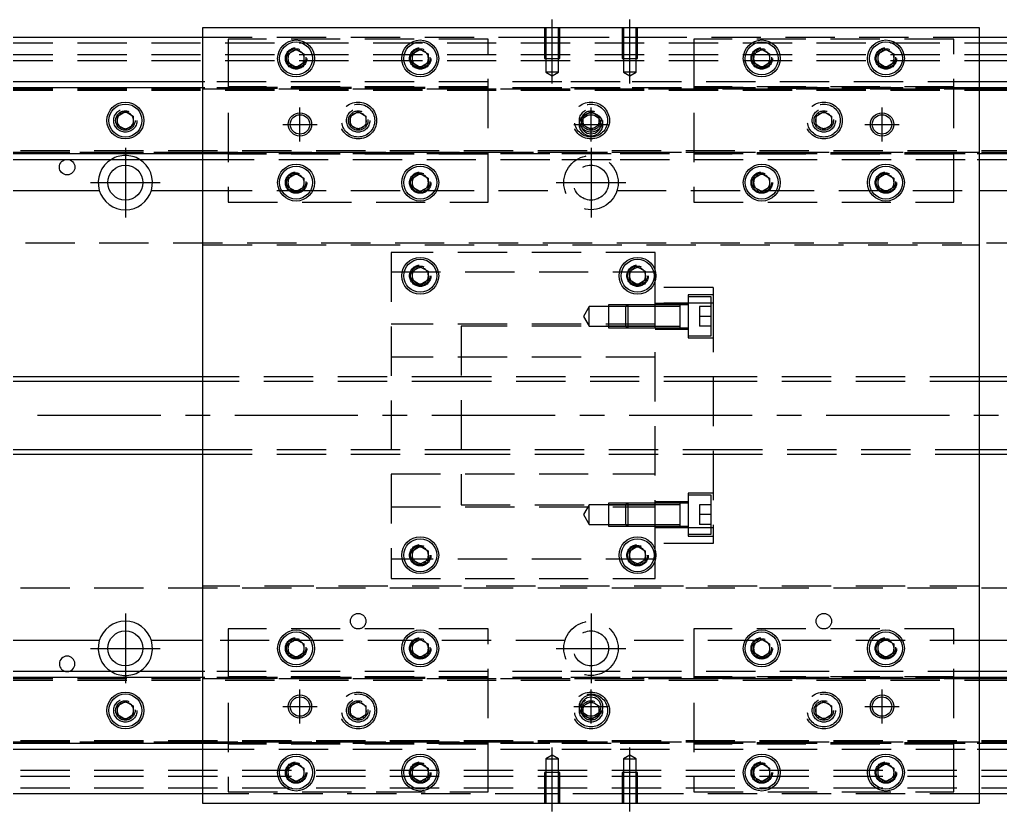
# Model space of a CAD drawing. Extents: x -20 to 986, y -280 to 102.
# Drawn here: x 232.8 to 485.5, y -102 to 102 of the extents above; entities that cross this region are included whole.
import ezdxf

# ---------------------------------------------------------------- set-up
doc = ezdxf.new("R2010")
doc.units = 0
doc.linetypes.add('CENTER', pattern=[50.8, 31.75, -6.35, 6.35, -6.35])
doc.linetypes.add('DASHED', pattern=[19.05, 12.7, -6.35])
doc.layers.get('0').update_dxf_attribs({"linetype": 'CONTINUOUS'})
doc.layers.add('CENTER', color=1, linetype='CENTER')

msp = doc.modelspace()

# ---------------------------------------------------------------- linework, layer by layer
at = {"color": 7, "linetype": 'CONTINUOUS'}
for p, q in [((280, 100), (480, 100)), ((280, -100), (280, 100)), ((480, 100), (480, -100)), ((0, 97.5), (280, 97.5)), ((480, 97.5), (760, 97.5)), ((302, 93.1547), (304, 94.309402)), ((304, 94.309402), (306, 93.1547)), ((334, 93.1547), (336, 94.309402)), ((336, 94.309402), (338, 93.1547)), ((422, 93.1547), (424, 94.309402)), ((424, 94.309402), (426, 93.1547)), ((454, 93.1547), (456, 94.309402)), ((456, 94.309402), (458, 93.1547)), ((302, 90.8453), (302, 93.1547)), ((306, 93.1547), (306, 90.8453)), ((334, 90.8453), (334, 93.1547)), ((338, 93.1547), (338, 90.8453)), ((422, 90.8453), (422, 93.1547)), ((426, 93.1547), (426, 90.8453)), ((454, 90.8453), (454, 93.1547)), ((458, 93.1547), (458, 90.8453)), ((304, 89.690598), (302, 90.8453)), ((306, 90.8453), (304, 89.690598)), ((336, 89.690598), (334, 90.8453)), ((338, 90.8453), (336, 89.690598)), ((424, 89.690598), (422, 90.8453)), ((426, 90.8453), (424, 89.690598)), ((456, 89.690598), (454, 90.8453)), ((458, 90.8453), (456, 89.690598)), ((280, 86), (0, 86)), ((760, 86), (480, 86)), ((280, 84.460392), (0, 84.460392)), ((760, 84.460392), (480, 84.460392)), ((258, 77.1547), (260, 78.309402)), ((258, 74.8453), (258, 77.1547)), ((260, 78.309402), (262, 77.1547)), ((262, 77.1547), (262, 74.8453)), ((260, 73.690598), (258, 74.8453)), ((262, 74.8453), (260, 73.690598)), ((0, 67.539608), (280, 67.539608)), ((0, 66), (280, 66)), ((480, 67.539608), (760, 67.539608)), ((480, 66), (760, 66)), ((302, 61.1547), (304, 62.309402)), ((302, 58.8453), (302, 61.1547)), ((304, 62.309402), (306, 61.1547)), ((306, 61.1547), (306, 58.8453)), ((334, 61.1547), (336, 62.309402)), ((334, 58.8453), (334, 61.1547)), ((336, 62.309402), (338, 61.1547)), ((338, 61.1547), (338, 58.8453)), ((422, 61.1547), (424, 62.309402)), ((422, 58.8453), (422, 61.1547)), ((424, 62.309402), (426, 61.1547)), ((426, 61.1547), (426, 58.8453)), ((454, 61.1547), (456, 62.309402)), ((454, 58.8453), (454, 61.1547)), ((456, 62.309402), (458, 61.1547)), ((458, 61.1547), (458, 58.8453)), ((304, 57.690598), (302, 58.8453)), ((306, 58.8453), (304, 57.690598)), ((336, 57.690598), (334, 58.8453)), ((338, 58.8453), (336, 57.690598)), ((424, 57.690598), (422, 58.8453)), ((426, 58.8453), (424, 57.690598)), ((456, 57.690598), (454, 58.8453)), ((458, 58.8453), (456, 57.690598)), ((146.708204, 58), (253.291796, 58)), ((266.708204, 58), (280, 58)), ((480, 58), (493.291796, 58)), ((334, 37.1547), (336, 38.309402)), ((336, 38.309402), (338, 37.1547)), ((390, 37.1547), (392, 38.309402)), ((392, 38.309402), (394, 37.1547)), ((334, 34.8453), (334, 37.1547)), ((338, 37.1547), (338, 34.8453)), ((390, 34.8453), (390, 37.1547)), ((394, 37.1547), (394, 34.8453)), ((336, 33.690598), (334, 34.8453)), ((338, 34.8453), (336, 33.690598)), ((392, 33.690598), (390, 34.8453)), ((394, 34.8453), (392, 33.690598)), ((280, 10), (28, 10)), ((703, 10), (480, 10)), ((28, -10), (280, -10)), ((480, -10), (703, -10)), ((334, -34.8453), (336, -33.690598)), ((334, -37.1547), (334, -34.8453)), ((336, -33.690598), (338, -34.8453)), ((338, -34.8453), (338, -37.1547)), ((390, -34.8453), (392, -33.690598)), ((390, -37.1547), (390, -34.8453)), ((392, -33.690598), (394, -34.8453)), ((394, -34.8453), (394, -37.1547)), ((336, -38.309402), (334, -37.1547)), ((338, -37.1547), (336, -38.309402)), ((392, -38.309402), (390, -37.1547)), ((394, -37.1547), (392, -38.309402)), ((253.291796, -58), (146.708204, -58)), ((280, -58), (266.708204, -58)), ((302, -58.8453), (304, -57.690598)), ((304, -57.690598), (306, -58.8453)), ((334, -58.8453), (336, -57.690598)), ((336, -57.690598), (338, -58.8453)), ((422, -58.8453), (424, -57.690598)), ((424, -57.690598), (426, -58.8453)), ((454, -58.8453), (456, -57.690598)), ((456, -57.690598), (458, -58.8453)), ((493.291796, -58), (480, -58)), ((302, -61.1547), (302, -58.8453)), ((306, -58.8453), (306, -61.1547)), ((334, -61.1547), (334, -58.8453)), ((338, -58.8453), (338, -61.1547)), ((422, -61.1547), (422, -58.8453)), ((426, -58.8453), (426, -61.1547)), ((454, -61.1547), (454, -58.8453)), ((458, -58.8453), (458, -61.1547)), ((304, -62.309402), (302, -61.1547)), ((306, -61.1547), (304, -62.309402)), ((336, -62.309402), (334, -61.1547)), ((338, -61.1547), (336, -62.309402)), ((424, -62.309402), (422, -61.1547)), ((426, -61.1547), (424, -62.309402)), ((456, -62.309402), (454, -61.1547)), ((458, -61.1547), (456, -62.309402)), ((280, -66), (0, -66)), ((280, -67.539608), (0, -67.539608)), ((760, -66), (480, -66)), ((760, -67.539608), (480, -67.539608)), ((258, -74.8453), (260, -73.690598)), ((258, -77.1547), (258, -74.8453)), ((260, -73.690598), (262, -74.8453)), ((262, -74.8453), (262, -77.1547)), ((260, -78.309402), (258, -77.1547)), ((262, -77.1547), (260, -78.309402)), ((0, -84.460392), (280, -84.460392)), ((480, -84.460392), (760, -84.460392)), ((0, -86), (280, -86)), ((480, -86), (760, -86)), ((302, -90.8453), (304, -89.690598)), ((302, -93.1547), (302, -90.8453)), ((304, -89.690598), (306, -90.8453)), ((306, -90.8453), (306, -93.1547)), ((334, -90.8453), (336, -89.690598)), ((334, -93.1547), (334, -90.8453)), ((336, -89.690598), (338, -90.8453)), ((338, -90.8453), (338, -93.1547)), ((422, -90.8453), (424, -89.690598)), ((422, -93.1547), (422, -90.8453)), ((424, -89.690598), (426, -90.8453)), ((426, -90.8453), (426, -93.1547)), ((454, -90.8453), (456, -89.690598)), ((454, -93.1547), (454, -90.8453)), ((456, -89.690598), (458, -90.8453)), ((458, -90.8453), (458, -93.1547)), ((304, -94.309402), (302, -93.1547)), ((306, -93.1547), (304, -94.309402)), ((336, -94.309402), (334, -93.1547)), ((338, -93.1547), (336, -94.309402)), ((424, -94.309402), (422, -93.1547)), ((426, -93.1547), (424, -94.309402)), ((456, -94.309402), (454, -93.1547)), ((458, -93.1547), (456, -94.309402)), ((280, -97.5), (0, -97.5)), ((760, -97.5), (480, -97.5)), ((480, -100), (280, -100))]:
    msp.add_line(p, q, dxfattribs=at)
at = {"color": 3, "linetype": 'DASHED'}
for p, q in [((368.000006, 100), (368.000006, 92)), ((368.35, 100), (368.35, 92)), ((371.65, 92), (371.65, 100)), ((371.999994, 92), (371.999994, 100)), ((388.000006, 100), (388.000006, 92)), ((388.35, 100), (388.35, 92)), ((391.65, 92), (391.65, 100)), ((391.999994, 92), (391.999994, 100)), ((280, 97.5), (368.000006, 97.5)), ((286.5, 97), (286.5, 55)), ((353.5, 97), (286.5, 97)), ((353.5, 55), (353.5, 97)), ((368.000006, 97.5), (371.999994, 97.5)), ((371.999994, 97.5), (388.000006, 97.5)), ((388.000006, 97.5), (391.999994, 97.5)), ((391.999994, 97.5), (480, 97.5)), ((473.5, 97), (406.5, 97)), ((406.5, 97), (406.5, 55)), ((473.5, 55), (473.5, 97)), ((0, 96), (760, 96)), ((0, 93), (760, 93)), ((0, 91.5), (760, 91.5)), ((306.483582, 92.286038), (306.5, 92)), ((338.483582, 92.286038), (338.5, 92)), ((368.000006, 92), (371.999994, 92)), ((368.35, 92), (368.35, 88.5)), ((371.65, 88.5), (371.65, 92)), ((388.000006, 92), (391.999994, 92)), ((388.35, 92), (388.35, 88.5)), ((391.65, 88.5), (391.65, 92)), ((426.483582, 92.286038), (426.5, 92)), ((458.483582, 92.286038), (458.5, 92)), ((371.65, 88.5), (368.35, 88.5)), ((368.35, 88.5), (370, 87.547372)), ((370, 87.547372), (371.65, 88.5)), ((391.65, 88.5), (388.35, 88.5)), ((388.35, 88.5), (390, 87.547372)), ((390, 87.547372), (391.65, 88.5)), ((280.5, 86), (280, 86)), ((372.5, 86), (280.5, 86)), ((387.5, 86), (372.5, 86)), ((479.5, 86), (387.5, 86)), ((480, 86), (479.5, 86)), ((0, 84.204452), (280, 84.204452)), ((0, 84.2), (760, 84.2)), ((0, 83.8), (760, 83.8)), ((280.5, 84.460392), (280, 84.460392)), ((280, 84.204452), (280.5, 84.204452)), ((372.5, 84.460392), (280.5, 84.460392)), ((280.5, 84.204452), (479.5, 84.204452)), ((353.5, 84.643014), (286.5, 84.643014)), ((286.5, 84.6), (353.5, 84.6)), ((286.5, 84.3), (353.5, 84.3)), ((387.5, 84.460392), (372.5, 84.460392)), ((479.5, 84.460392), (387.5, 84.460392)), ((473.5, 84.643014), (406.5, 84.643014)), ((406.5, 84.6), (473.5, 84.6)), ((406.5, 84.3), (473.5, 84.3)), ((480, 84.460392), (479.5, 84.460392)), ((479.5, 84.204452), (480, 84.204452)), ((480, 84.204452), (760, 84.204452)), ((257.5, 76), (257.518502, 76.303588)), ((318, 77.1547), (320, 78.309402)), ((318, 74.8453), (318, 77.1547)), ((320, 78.309402), (322, 77.1547)), ((322, 77.1547), (322, 74.8453)), ((322.483582, 76.286038), (322.5, 76)), ((378, 77.1547), (380, 78.309402)), ((378, 74.8453), (378, 77.1547)), ((380, 78.309402), (382, 77.1547)), ((382, 77.1547), (382, 74.8453)), ((382.483582, 76.286038), (382.5, 76)), ((438, 77.1547), (440, 78.309402)), ((438, 74.8453), (438, 77.1547)), ((440, 78.309402), (442, 77.1547)), ((442, 77.1547), (442, 74.8453)), ((442.483582, 76.286038), (442.5, 76)), ((320, 73.690598), (318, 74.8453)), ((322, 74.8453), (320, 73.690598)), ((380, 73.690598), (378, 74.8453)), ((382, 74.8453), (380, 73.690598)), ((440, 73.690598), (438, 74.8453)), ((442, 74.8453), (440, 73.690598)), ((760, 68.2), (0, 68.2)), ((760, 67.8), (0, 67.8)), ((280, 67.795548), (0, 67.795548)), ((280.5, 67.795548), (280, 67.795548)), ((280, 67.539608), (280.5, 67.539608)), ((280, 66), (280.5, 66)), ((479.5, 67.795548), (280.5, 67.795548)), ((280.5, 67.539608), (372.5, 67.539608)), ((280.5, 66), (372.5, 66)), ((353.5, 67.7), (286.5, 67.7)), ((353.5, 67.4), (286.5, 67.4)), ((353.5, 67.356986), (286.5, 67.356986)), ((372.5, 67.539608), (387.5, 67.539608)), ((372.5, 66), (387.5, 66)), ((387.5, 67.539608), (479.5, 67.539608)), ((387.5, 66), (479.5, 66)), ((473.5, 67.7), (406.5, 67.7)), ((473.5, 67.4), (406.5, 67.4)), ((473.5, 67.356986), (406.5, 67.356986)), ((480, 67.795548), (479.5, 67.795548)), ((479.5, 67.539608), (480, 67.539608)), ((479.5, 66), (480, 66)), ((760, 67.795548), (480, 67.795548)), ((306.483582, 60.286038), (306.5, 60)), ((338.483582, 60.286038), (338.5, 60)), ((421.5, 60), (421.512884, 60.253488)), ((458.483582, 60.286038), (458.5, 60)), ((280, 58), (373.291796, 58)), ((386.708204, 58), (480, 58)), ((286.5, 55), (353.5, 55)), ((406.5, 55), (473.5, 55)), ((5.640312, 44.5), (760, 44.5)), ((280, 44), (480, 44)), ((396.5, 42), (328.5, 42)), ((328.5, 42), (328.5, -42)), ((396.5, 37.52069), (396.5, 42)), ((328.5, 37), (396.5, 37)), ((333.5, 36), (333.512884, 36.253488)), ((389.5, 36), (389.518502, 36.303588)), ((396.5, 34.47931), (396.5, 37.52069)), ((396.5, -34.47931), (396.5, 34.47931)), ((411.5, 33), (396.5, 33)), ((411.5, 33), (411.5, 28.982754)), ((405, 31.04775), (405, 20.04775)), ((411.5, 31.04775), (405, 31.04775)), ((411, 30.54775), (405, 30.54775)), ((411, 20.54775), (411, 30.54775)), ((379.5, 28.04775), (378.056624, 25.54775)), ((379.5, 23.04775), (379.5, 28.04775)), ((384.5, 28.04775), (379.5, 28.04775)), ((384.5, 28.547744), (384.5, 22.547754)), ((389.49998, 28.547744), (384.5, 28.547744)), ((388.99998, 28.04775), (384.5, 28.04775)), ((389.5, 28.54775), (389, 28.04775)), ((389, 23.04775), (389, 28.04775)), ((396.5, 28.04775), (389, 28.04775)), ((396.5, 28.547744), (389.499994, 28.547744)), ((389.5, 28.54775), (389.5, 22.54775)), ((396.5, 28.54775), (389.5, 28.54775)), ((411.5, 28.982754), (396.5, 28.982754)), ((405, 28.84775), (396.5, 28.84775)), ((403, 28.54775), (396.50002, 28.54775)), ((403, 28.04775), (396.50002, 28.04775)), ((403, 28.54775), (402.995, 28.54775)), ((403, 28.04775), (403, 28.547754)), ((403, 28.197952), (403, 28.54775)), ((405, 28.54775), (403, 28.54775)), ((403.005, 28.54775), (403, 28.54775)), ((403, 22.8974), (403, 28.197952)), ((408, 28.04775), (408, 25.54775)), ((411, 28.04775), (408, 28.04775)), ((411.5, 28.982754), (411.5, -28.982754)), ((378.056624, 25.54775), (379.5, 23.04775)), ((408, 25.54775), (408, 23.04775)), ((411, 25.54775), (408, 25.54775)), ((396.5, 23.5), (328.5, 23.5)), ((346.5, 23), (346.5, -23)), ((396.5, 23), (346.5, 23)), ((379.5, 23.04775), (384.5, 23.04775)), ((384.5, 23.04775), (388.99998, 23.04775)), ((389, 23.04775), (389.5, 22.54775)), ((389, 23.04775), (396.5, 23.04775)), ((396.50002, 23.04775), (403, 23.04775)), ((403, 22.547744), (403, 23.04775)), ((403, 22.54775), (403, 22.8974)), ((411, 23.04775), (408, 23.04775)), ((384.5, 22.547754), (389.49998, 22.547754)), ((389.5, 22.547754), (396.5, 22.547754)), ((389.5, 22.54775), (396.5, 22.54775)), ((396.5, 22.24775), (405, 22.24775)), ((396.50002, 22.54775), (403.005, 22.54775)), ((402.995, 22.54775), (405, 22.54775)), ((405, 20.54775), (411, 20.54775)), ((405, 20.04775), (411.5, 20.04775)), ((396.5, 15), (328.5, 15)), ((346.49998, 10), (280, 10)), ((346.49998, 8.75), (280, 8.75)), ((411.5, 10), (346.5, 10)), ((411.5, 8.75), (346.5, 8.75)), ((480, 10), (411.50002, 10)), ((480, 8.75), (411.50002, 8.75)), ((280, -8.75), (346.49998, -8.75)), ((280, -10), (346.49998, -10)), ((346.5, -8.75), (411.5, -8.75)), ((346.5, -10), (411.5, -10)), ((411.50002, -8.75), (480, -8.75)), ((411.50002, -10), (480, -10)), ((328.5, -15), (396.5, -15)), ((405, -20.04775), (405, -31.04775)), ((411.5, -20.04775), (405, -20.04775)), ((384.5, -22.547754), (384.5, -28.547744)), ((389.49998, -22.547754), (384.5, -22.547754)), ((389.5, -22.54775), (389, -23.04775)), ((389.5, -22.54775), (389.5, -28.54775)), ((396.5, -22.54775), (389.5, -22.54775)), ((396.5, -22.547754), (389.5, -22.547754)), ((405, -22.24775), (396.5, -22.24775)), ((403.005, -22.54775), (396.50002, -22.54775)), ((405, -22.54775), (402.995, -22.54775)), ((403, -23.04775), (403, -22.547744)), ((403, -22.897546), (403, -22.54775)), ((411, -20.54775), (405, -20.54775)), ((411, -30.54775), (411, -20.54775)), ((328.5, -23.5), (396.5, -23.5)), ((346.5, -23), (396.5, -23)), ((379.5, -23.04775), (378.056624, -25.54775)), ((379.5, -28.04775), (379.5, -23.04775)), ((384.5, -23.04775), (379.5, -23.04775)), ((388.99998, -23.04775), (384.5, -23.04775)), ((389, -28.04775), (389, -23.04775)), ((396.5, -23.04775), (389, -23.04775)), ((403, -23.04775), (396.50002, -23.04775)), ((403, -28.198098), (403, -22.897546)), ((408, -23.04775), (408, -25.54775)), ((411, -23.04775), (408, -23.04775)), ((378.056624, -25.54775), (379.5, -28.04775)), ((408, -25.54775), (408, -28.04775)), ((411, -25.54775), (408, -25.54775)), ((379.5, -28.04775), (384.5, -28.04775)), ((384.5, -28.04775), (388.99998, -28.04775)), ((384.5, -28.547744), (389.49998, -28.547744)), ((389, -28.04775), (396.5, -28.04775)), ((389, -28.04775), (389.5, -28.54775)), ((389.499994, -28.547744), (396.5, -28.547744)), ((389.5, -28.54775), (396.5, -28.54775)), ((396.5, -28.84775), (405, -28.84775)), ((411.5, -28.982754), (396.5, -28.982754)), ((396.50002, -28.04775), (403, -28.04775)), ((396.50002, -28.54775), (403, -28.54775)), ((402.995, -28.54775), (403, -28.54775)), ((403, -28.547754), (403, -28.04775)), ((403, -28.54775), (403, -28.198098)), ((403, -28.54775), (405, -28.54775)), ((403, -28.54775), (403.005, -28.54775)), ((411, -28.04775), (408, -28.04775)), ((411.5, -28.982754), (411.5, -33)), ((405, -30.54775), (411, -30.54775)), ((405, -31.04775), (411.5, -31.04775)), ((411.5, -33), (396.5, -33)), ((396.5, -37.52069), (396.5, -34.47931)), ((396.5, -37), (328.5, -37)), ((333.5, -36), (333.512884, -35.746512)), ((389.5, -36), (389.518502, -35.696412)), ((396.5, -42), (396.5, -37.52069)), ((328.5, -42), (396.5, -42)), ((760, -44.5), (5.640312, -44.5)), ((480, -44), (280, -44)), ((353.5, -55), (286.5, -55)), ((286.5, -55), (286.5, -97)), ((353.5, -97), (353.5, -55)), ((473.5, -55), (406.5, -55)), ((406.5, -55), (406.5, -97)), ((473.5, -97), (473.5, -55)), ((373.291796, -58), (280, -58)), ((480, -58), (386.708204, -58)), ((306.483582, -59.713962), (306.5, -60)), ((338.483582, -59.713962), (338.5, -60)), ((426.483582, -59.713962), (426.5, -60)), ((458.483582, -59.713962), (458.5, -60)), ((0, -67.795548), (280, -67.795548)), ((0, -67.8), (760, -67.8)), ((0, -68.2), (760, -68.2)), ((280.5, -66), (280, -66)), ((280.5, -67.539608), (280, -67.539608)), ((280, -67.795548), (280.5, -67.795548)), ((372.5, -66), (280.5, -66)), ((372.5, -67.539608), (280.5, -67.539608)), ((280.5, -67.795548), (479.5, -67.795548)), ((353.5, -67.356986), (286.5, -67.356986)), ((286.5, -67.4), (353.5, -67.4)), ((286.5, -67.7), (353.5, -67.7)), ((387.5, -66), (372.5, -66)), ((387.5, -67.539608), (372.5, -67.539608)), ((479.5, -66), (387.5, -66)), ((479.5, -67.539608), (387.5, -67.539608)), ((473.5, -67.356986), (406.5, -67.356986)), ((406.5, -67.4), (473.5, -67.4)), ((406.5, -67.7), (473.5, -67.7)), ((480, -66), (479.5, -66)), ((480, -67.539608), (479.5, -67.539608)), ((479.5, -67.795548), (480, -67.795548)), ((480, -67.795548), (760, -67.795548)), ((262.483582, -75.713962), (262.5, -76)), ((318, -74.8453), (320, -73.690598)), ((318, -77.1547), (318, -74.8453)), ((320, -73.690598), (322, -74.8453)), ((322, -74.8453), (322, -77.1547)), ((322.483582, -75.713962), (322.5, -76)), ((377.5, -76), (377.518502, -75.696412)), ((378, -74.8453), (380, -73.690598)), ((378, -77.1547), (378, -74.8453)), ((380, -73.690598), (382, -74.8453)), ((382, -74.8453), (382, -77.1547)), ((437.5, -76), (437.518502, -75.696412)), ((438, -74.8453), (440, -73.690598)), ((438, -77.1547), (438, -74.8453)), ((440, -73.690598), (442, -74.8453)), ((442, -74.8453), (442, -77.1547)), ((320, -78.309402), (318, -77.1547)), ((322, -77.1547), (320, -78.309402)), ((380, -78.309402), (378, -77.1547)), ((382, -77.1547), (380, -78.309402)), ((440, -78.309402), (438, -77.1547)), ((442, -77.1547), (440, -78.309402)), ((760, -83.8), (0, -83.8)), ((760, -84.2), (0, -84.2)), ((280, -84.204452), (0, -84.204452)), ((280.5, -84.204452), (280, -84.204452)), ((280, -84.460392), (280.5, -84.460392)), ((479.5, -84.204452), (280.5, -84.204452)), ((280.5, -84.460392), (372.5, -84.460392)), ((353.5, -84.3), (286.5, -84.3)), ((353.5, -84.6), (286.5, -84.6)), ((353.5, -84.643014), (286.5, -84.643014)), ((372.5, -84.460392), (387.5, -84.460392)), ((387.5, -84.460392), (479.5, -84.460392)), ((473.5, -84.3), (406.5, -84.3)), ((473.5, -84.6), (406.5, -84.6)), ((473.5, -84.643014), (406.5, -84.643014)), ((480, -84.204452), (479.5, -84.204452)), ((479.5, -84.460392), (480, -84.460392)), ((760, -84.204452), (480, -84.204452)), ((280, -86), (280.5, -86)), ((280.5, -86), (372.5, -86)), ((370, -87.547372), (368.35, -88.5)), ((371.65, -88.5), (370, -87.547372)), ((372.5, -86), (387.5, -86)), ((387.5, -86), (479.5, -86)), ((390, -87.547372), (388.35, -88.5)), ((391.65, -88.5), (390, -87.547372)), ((479.5, -86), (480, -86)), ((368.35, -88.5), (371.65, -88.5)), ((368.35, -88.5), (368.35, -92)), ((371.65, -92), (371.65, -88.5)), ((388.35, -88.5), (391.65, -88.5)), ((388.35, -88.5), (388.35, -92)), ((391.65, -92), (391.65, -88.5)), ((760, -91.5), (0, -91.5)), ((760, -93), (0, -93)), ((301.5, -92), (301.512884, -91.746512)), ((333.5, -92), (333.518502, -91.696412)), ((371.999994, -92), (368.000006, -92)), ((368.000006, -92), (368.000006, -100)), ((368.35, -92), (368.35, -100)), ((371.65, -100), (371.65, -92)), ((371.999994, -100), (371.999994, -92)), ((391.999994, -92), (388.000006, -92)), ((388.000006, -92), (388.000006, -100)), ((388.35, -92), (388.35, -100)), ((391.65, -100), (391.65, -92)), ((391.999994, -100), (391.999994, -92)), ((421.5, -92), (421.518502, -91.696412)), ((458.483582, -91.713962), (458.5, -92)), ((760, -96), (0, -96)), ((368.000006, -97.5), (280, -97.5)), ((286.5, -97), (353.5, -97)), ((371.999994, -97.5), (368.000006, -97.5)), ((388.000006, -97.5), (371.999994, -97.5)), ((391.999994, -97.5), (388.000006, -97.5)), ((480, -97.5), (391.999994, -97.5)), ((406.5, -97), (473.5, -97))]:
    msp.add_line(p, q, dxfattribs=at)
at = {"color": 3, "linetype": 'CONTINUOUS'}
for p, q in [((280, 8.75), (28, 8.75)), ((703, 8.75), (480, 8.75)), ((28, -8.75), (280, -8.75)), ((480, -8.75), (703, -8.75))]:
    msp.add_line(p, q, dxfattribs=at)
at = {"color": 7, "linetype": 'CONTINUOUS'}
for centre, radius in [((304, 92), 4.75), ((304, 92), 4.25), ((336, 92), 4.75), ((336, 92), 4.25), ((424, 92), 4.75), ((424, 92), 4.25), ((456, 92), 4.75), ((456, 92), 4.25), ((260, 76), 4.75), ((260, 76), 4.25), ((305, 75), 2.5), ((380, 75), 3), ((380, 75), 2.5), ((455, 75), 2.5), ((245, 64), 2), ((260, 60), 4.5), ((304, 60), 4.75), ((304, 60), 4.25), ((336, 60), 4.75), ((336, 60), 4.25), ((424, 60), 4.75), ((424, 60), 4.25), ((456, 60), 4.75), ((456, 60), 4.25), ((336, 36), 4.75), ((392, 36), 4.75), ((336, 36), 4.25), ((392, 36), 4.25), ((336, -36), 4.75), ((336, -36), 4.25), ((392, -36), 4.75), ((392, -36), 4.25), ((260, -60), 4.5), ((304, -60), 4.75), ((336, -60), 4.75), ((424, -60), 4.75), ((456, -60), 4.75), ((304, -60), 4.25), ((336, -60), 4.25), ((424, -60), 4.25), ((456, -60), 4.25), ((260, -76), 4.75), ((260, -76), 4.25), ((305, -75), 2.5), ((380, -75), 3), ((380, -75), 2.5), ((455, -75), 2.5), ((304, -92), 4.75), ((304, -92), 4.25), ((336, -92), 4.75), ((336, -92), 4.25), ((424, -92), 4.75), ((424, -92), 4.25), ((456, -92), 4.75), ((456, -92), 4.25)]:
    msp.add_circle(centre, radius, dxfattribs=at)
at = {"color": 3, "linetype": 'DASHED'}
for centre, radius in [((304, 92), 2.75), ((304, 92), 2.5), ((336, 92), 2.75), ((336, 92), 2.5), ((424, 92), 2.75), ((424, 92), 2.5), ((456, 92), 2.75), ((456, 92), 2.5), ((260, 76), 3), ((260, 76), 2.5), ((320, 76), 4.75), ((320, 76), 4.25), ((320, 76), 3), ((320, 76), 2.5), ((380, 76), 4.75), ((380, 76), 4.25), ((380, 76), 3), ((380, 76), 2.5), ((440, 76), 4.75), ((440, 76), 4.25), ((440, 76), 3), ((440, 76), 2.5), ((320, 76), 2.1), ((380, 76), 2.1), ((440, 76), 2.1), ((380, 60), 7), ((380, 60), 4.5), ((304, 60), 2.75), ((304, 60), 2.5), ((336, 60), 2.75), ((336, 60), 2.5), ((424, 60), 2.75), ((424, 60), 2.5), ((456, 60), 2.75), ((456, 60), 2.5), ((336, 36), 2.75), ((336, 36), 2.5), ((392, 36), 2.75), ((392, 36), 2.5), ((336, -36), 2.75), ((336, -36), 2.5), ((392, -36), 2.75), ((392, -36), 2.5), ((320, -53), 2), ((380, -60), 7), ((440, -53), 2), ((380, -60), 4.5), ((304, -60), 2.75), ((304, -60), 2.5), ((336, -60), 2.75), ((336, -60), 2.5), ((424, -60), 2.75), ((424, -60), 2.5), ((456, -60), 2.75), ((456, -60), 2.5), ((260, -76), 3), ((320, -76), 4.75), ((320, -76), 4.25), ((320, -76), 3), ((380, -76), 4.75), ((380, -76), 4.25), ((380, -76), 3), ((440, -76), 4.75), ((440, -76), 4.25), ((440, -76), 3), ((260, -76), 2.5), ((320, -76), 2.5), ((320, -76), 2.1), ((380, -76), 2.5), ((380, -76), 2.1), ((440, -76), 2.5), ((440, -76), 2.1), ((304, -92), 2.75), ((304, -92), 2.5), ((336, -92), 2.75), ((336, -92), 2.5), ((424, -92), 2.75), ((424, -92), 2.5), ((456, -92), 2.75), ((456, -92), 2.5)]:
    msp.add_circle(centre, radius, dxfattribs=at)
at = {"color": 3, "linetype": 'CONTINUOUS'}
for centre in [(305, 75), (455, 75), (305, -75), (455, -75)]:
    msp.add_circle(centre, 3, dxfattribs=at)
at = {"color": 7, "linetype": 'CONTINUOUS'}
for centre, radius, start, end in [((304, 92), 2.1, 102.24721, 137.75279), ((304, 92), 2.1, 77.75279, 102.24721), ((304, 92), 2.1, 42.24721, 77.75279), ((336, 92), 2.1, 102.24721, 137.75279), ((336, 92), 2.1, 77.75279, 102.24721), ((336, 92), 2.1, 42.24721, 77.75279), ((424, 92), 2.1, 102.24721, 137.75279), ((424, 92), 2.1, 77.75279, 102.24721), ((424, 92), 2.1, 42.24721, 77.75279), ((456, 92), 2.1, 102.24721, 137.75279), ((456, 92), 2.1, 77.75279, 102.24721), ((456, 92), 2.1, 42.24721, 77.75279), ((304, 92), 2.1, 162.24721, 180), ((304, 92), 2.1, 180, 197.75279), ((304, 92), 2.1, 137.75279, 162.24721), ((304, 92), 2.1, 197.75279, 222.24721), ((304, 92), 2.1, 17.75279, 42.24721), ((304, 92), 2.1, 317.75279, 342.24721), ((304, 92), 2.1, 342.24721, 17.75279), ((336, 92), 2.1, 162.24721, 180), ((336, 92), 2.1, 180, 197.75279), ((336, 92), 2.1, 137.75279, 162.24721), ((336, 92), 2.1, 197.75279, 222.24721), ((336, 92), 2.1, 17.75279, 42.24721), ((336, 92), 2.1, 317.75279, 342.24721), ((336, 92), 2.1, 342.24721, 17.75279), ((424, 92), 2.1, 162.24721, 180), ((424, 92), 2.1, 180, 197.75279), ((424, 92), 2.1, 137.75279, 162.24721), ((424, 92), 2.1, 197.75279, 222.24721), ((424, 92), 2.1, 17.75279, 42.24721), ((424, 92), 2.1, 317.75279, 342.24721), ((424, 92), 2.1, 342.24721, 17.75279), ((456, 92), 2.1, 162.24721, 180), ((456, 92), 2.1, 180, 197.75279), ((456, 92), 2.1, 137.75279, 162.24721), ((456, 92), 2.1, 197.75279, 222.24721), ((456, 92), 2.1, 17.75279, 42.24721), ((456, 92), 2.1, 317.75279, 342.24721), ((456, 92), 2.1, 342.24721, 17.75279), ((304, 92), 2.1, 222.24721, 257.75279), ((304, 92), 2.1, 257.75279, 282.24721), ((304, 92), 2.1, 282.24721, 317.75279), ((336, 92), 2.1, 222.24721, 257.75279), ((336, 92), 2.1, 257.75279, 282.24721), ((336, 92), 2.1, 282.24721, 317.75279), ((424, 92), 2.1, 222.24721, 257.75279), ((424, 92), 2.1, 257.75279, 282.24721), ((424, 92), 2.1, 282.24721, 317.75279), ((456, 92), 2.1, 222.24721, 257.75279), ((456, 92), 2.1, 257.75279, 282.24721), ((456, 92), 2.1, 282.24721, 317.75279), ((260, 76), 2.1, 162.24721, 180), ((260, 76), 2.1, 180, 197.75279), ((260, 76), 2.1, 137.75279, 162.24721), ((260, 76), 2.1, 102.24721, 137.75279), ((260, 76), 2.1, 77.75279, 102.24721), ((260, 76), 2.1, 42.24721, 77.75279), ((260, 76), 2.1, 17.75279, 42.24721), ((260, 76), 2.1, 342.24721, 17.75279), ((260, 76), 2.1, 197.75279, 222.24721), ((260, 76), 2.1, 222.24721, 257.75279), ((260, 76), 2.1, 257.75279, 282.24721), ((260, 76), 2.1, 282.24721, 317.75279), ((260, 76), 2.1, 317.75279, 342.24721), ((260, 60), 7, 121.002719, 196.60155), ((260, 60), 7, 343.39845, 58.997281), ((304, 60), 2.1, 137.75279, 162.24721), ((304, 60), 2.1, 102.24721, 137.75279), ((304, 60), 2.1, 77.75279, 102.24721), ((304, 60), 2.1, 42.24721, 77.75279), ((304, 60), 2.1, 17.75279, 42.24721), ((336, 60), 2.1, 137.75279, 162.24721), ((336, 60), 2.1, 102.24721, 137.75279), ((336, 60), 2.1, 77.75279, 102.24721), ((336, 60), 2.1, 42.24721, 77.75279), ((336, 60), 2.1, 17.75279, 42.24721), ((424, 60), 2.1, 137.75279, 162.24721), ((424, 60), 2.1, 102.24721, 137.75279), ((424, 60), 2.1, 77.75279, 102.24721), ((424, 60), 2.1, 42.24721, 77.75279), ((424, 60), 2.1, 17.75279, 42.24721), ((456, 60), 2.1, 137.75279, 162.24721), ((456, 60), 2.1, 102.24721, 137.75279), ((456, 60), 2.1, 77.75279, 102.24721), ((456, 60), 2.1, 42.24721, 77.75279), ((456, 60), 2.1, 17.75279, 42.24721), ((304, 60), 2.1, 162.24721, 180), ((304, 60), 2.1, 180, 197.75279), ((304, 60), 2.1, 197.75279, 222.24721), ((304, 60), 2.1, 222.24721, 257.75279), ((304, 60), 2.1, 282.24721, 317.75279), ((304, 60), 2.1, 317.75279, 342.24721), ((304, 60), 2.1, 342.24721, 17.75279), ((336, 60), 2.1, 162.24721, 180), ((336, 60), 2.1, 180, 197.75279), ((336, 60), 2.1, 197.75279, 222.24721), ((336, 60), 2.1, 222.24721, 257.75279), ((336, 60), 2.1, 282.24721, 317.75279), ((336, 60), 2.1, 317.75279, 342.24721), ((336, 60), 2.1, 342.24721, 17.75279), ((424, 60), 2.1, 162.24721, 180), ((424, 60), 2.1, 180, 197.75279), ((424, 60), 2.1, 197.75279, 222.24721), ((424, 60), 2.1, 222.24721, 257.75279), ((424, 60), 2.1, 282.24721, 317.75279), ((424, 60), 2.1, 317.75279, 342.24721), ((424, 60), 2.1, 342.24721, 17.75279), ((456, 60), 2.1, 162.24721, 180), ((456, 60), 2.1, 180, 197.75279), ((456, 60), 2.1, 197.75279, 222.24721), ((456, 60), 2.1, 222.24721, 257.75279), ((456, 60), 2.1, 282.24721, 317.75279), ((456, 60), 2.1, 317.75279, 342.24721), ((456, 60), 2.1, 342.24721, 17.75279), ((260, 60), 7, 196.60155, 343.39845), ((304, 60), 2.1, 257.75279, 282.24721), ((336, 60), 2.1, 257.75279, 282.24721), ((424, 60), 2.1, 257.75279, 282.24721), ((456, 60), 2.1, 257.75279, 282.24721), ((336, 36), 2.1, 102.24721, 137.75279), ((336, 36), 2.1, 77.75279, 102.24721), ((336, 36), 2.1, 42.24721, 77.75279), ((392, 36), 2.1, 102.24721, 137.75279), ((392, 36), 2.1, 77.75279, 102.24721), ((392, 36), 2.1, 42.24721, 77.75279), ((336, 36), 2.1, 162.24721, 180), ((336, 36), 2.1, 180, 197.75279), ((336, 36), 2.1, 137.75279, 162.24721), ((336, 36), 2.1, 17.75279, 42.24721), ((336, 36), 2.1, 342.24721, 17.75279), ((392, 36), 2.1, 162.24721, 180), ((392, 36), 2.1, 180, 197.75279), ((392, 36), 2.1, 137.75279, 162.24721), ((392, 36), 2.1, 17.75279, 42.24721), ((392, 36), 2.1, 342.24721, 17.75279), ((336, 36), 2.1, 197.75279, 222.24721), ((336, 36), 2.1, 222.24721, 257.75279), ((336, 36), 2.1, 257.75279, 282.24721), ((336, 36), 2.1, 282.24721, 317.75279), ((336, 36), 2.1, 317.75279, 342.24721), ((392, 36), 2.1, 197.75279, 222.24721), ((392, 36), 2.1, 222.24721, 257.75279), ((392, 36), 2.1, 257.75279, 282.24721), ((392, 36), 2.1, 282.24721, 317.75279), ((392, 36), 2.1, 317.75279, 342.24721), ((336, -36), 2.1, 162.24721, 180), ((336, -36), 2.1, 137.75279, 162.24721), ((336, -36), 2.1, 102.24721, 137.75279), ((336, -36), 2.1, 77.75279, 102.24721), ((336, -36), 2.1, 42.24721, 77.75279), ((336, -36), 2.1, 17.75279, 42.24721), ((336, -36), 2.1, 342.24721, 17.75279), ((392, -36), 2.1, 162.24721, 180), ((392, -36), 2.1, 137.75279, 162.24721), ((392, -36), 2.1, 102.24721, 137.75279), ((392, -36), 2.1, 77.75279, 102.24721), ((392, -36), 2.1, 42.24721, 77.75279), ((392, -36), 2.1, 17.75279, 42.24721), ((392, -36), 2.1, 342.24721, 17.75279), ((336, -36), 2.1, 180, 197.75279), ((336, -36), 2.1, 197.75279, 222.24721), ((336, -36), 2.1, 222.24721, 257.75279), ((336, -36), 2.1, 282.24721, 317.75279), ((336, -36), 2.1, 317.75279, 342.24721), ((392, -36), 2.1, 180, 197.75279), ((392, -36), 2.1, 197.75279, 222.24721), ((392, -36), 2.1, 222.24721, 257.75279), ((392, -36), 2.1, 282.24721, 317.75279), ((392, -36), 2.1, 317.75279, 342.24721), ((336, -36), 2.1, 257.75279, 282.24721), ((392, -36), 2.1, 257.75279, 282.24721), ((260, -60), 7, 16.60155, 163.39845), ((260, -60), 7, 163.39845, 238.997281), ((260, -60), 7, 301.002719, 16.60155), ((304, -60), 2.1, 102.24721, 137.75279), ((304, -60), 2.1, 77.75279, 102.24721), ((304, -60), 2.1, 42.24721, 77.75279), ((336, -60), 2.1, 102.24721, 137.75279), ((336, -60), 2.1, 77.75279, 102.24721), ((336, -60), 2.1, 42.24721, 77.75279), ((424, -60), 2.1, 102.24721, 137.75279), ((424, -60), 2.1, 77.75279, 102.24721), ((424, -60), 2.1, 42.24721, 77.75279), ((456, -60), 2.1, 102.24721, 137.75279), ((456, -60), 2.1, 77.75279, 102.24721), ((456, -60), 2.1, 42.24721, 77.75279), ((304, -60), 2.1, 162.24721, 180), ((304, -60), 2.1, 180, 197.75279), ((304, -60), 2.1, 137.75279, 162.24721), ((304, -60), 2.1, 197.75279, 222.24721), ((304, -60), 2.1, 17.75279, 42.24721), ((304, -60), 2.1, 317.75279, 342.24721), ((304, -60), 2.1, 342.24721, 17.75279), ((336, -60), 2.1, 162.24721, 180), ((336, -60), 2.1, 180, 197.75279), ((336, -60), 2.1, 137.75279, 162.24721), ((336, -60), 2.1, 197.75279, 222.24721), ((336, -60), 2.1, 17.75279, 42.24721), ((336, -60), 2.1, 317.75279, 342.24721), ((336, -60), 2.1, 342.24721, 17.75279), ((424, -60), 2.1, 162.24721, 180), ((424, -60), 2.1, 180, 197.75279), ((424, -60), 2.1, 137.75279, 162.24721), ((424, -60), 2.1, 197.75279, 222.24721), ((424, -60), 2.1, 17.75279, 42.24721), ((424, -60), 2.1, 317.75279, 342.24721), ((424, -60), 2.1, 342.24721, 17.75279), ((456, -60), 2.1, 162.24721, 180), ((456, -60), 2.1, 180, 197.75279), ((456, -60), 2.1, 137.75279, 162.24721), ((456, -60), 2.1, 197.75279, 222.24721), ((456, -60), 2.1, 17.75279, 42.24721), ((456, -60), 2.1, 317.75279, 342.24721), ((456, -60), 2.1, 342.24721, 17.75279), ((245, -64), 2, 90, 270), ((245, -64), 2, 270, 90), ((304, -60), 2.1, 222.24721, 257.75279), ((304, -60), 2.1, 257.75279, 282.24721), ((304, -60), 2.1, 282.24721, 317.75279), ((336, -60), 2.1, 222.24721, 257.75279), ((336, -60), 2.1, 257.75279, 282.24721), ((336, -60), 2.1, 282.24721, 317.75279), ((424, -60), 2.1, 222.24721, 257.75279), ((424, -60), 2.1, 257.75279, 282.24721), ((424, -60), 2.1, 282.24721, 317.75279), ((456, -60), 2.1, 222.24721, 257.75279), ((456, -60), 2.1, 257.75279, 282.24721), ((456, -60), 2.1, 282.24721, 317.75279), ((260, -76), 2.1, 162.24721, 180), ((260, -76), 2.1, 137.75279, 162.24721), ((260, -76), 2.1, 102.24721, 137.75279), ((260, -76), 2.1, 77.75279, 102.24721), ((260, -76), 2.1, 42.24721, 77.75279), ((260, -76), 2.1, 17.75279, 42.24721), ((260, -76), 2.1, 342.24721, 17.75279), ((260, -76), 2.1, 180, 197.75279), ((260, -76), 2.1, 197.75279, 222.24721), ((260, -76), 2.1, 222.24721, 257.75279), ((260, -76), 2.1, 257.75279, 282.24721), ((260, -76), 2.1, 282.24721, 317.75279), ((260, -76), 2.1, 317.75279, 342.24721), ((304, -92), 2.1, 137.75279, 162.24721), ((304, -92), 2.1, 102.24721, 137.75279), ((304, -92), 2.1, 77.75279, 102.24721), ((304, -92), 2.1, 42.24721, 77.75279), ((304, -92), 2.1, 17.75279, 42.24721), ((336, -92), 2.1, 137.75279, 162.24721), ((336, -92), 2.1, 102.24721, 137.75279), ((336, -92), 2.1, 77.75279, 102.24721), ((336, -92), 2.1, 42.24721, 77.75279), ((336, -92), 2.1, 17.75279, 42.24721), ((424, -92), 2.1, 137.75279, 162.24721), ((424, -92), 2.1, 102.24721, 137.75279), ((424, -92), 2.1, 77.75279, 102.24721), ((424, -92), 2.1, 42.24721, 77.75279), ((424, -92), 2.1, 17.75279, 42.24721), ((456, -92), 2.1, 137.75279, 162.24721), ((456, -92), 2.1, 102.24721, 137.75279), ((456, -92), 2.1, 77.75279, 102.24721), ((456, -92), 2.1, 42.24721, 77.75279), ((456, -92), 2.1, 17.75279, 42.24721), ((304, -92), 2.1, 162.24721, 180), ((304, -92), 2.1, 180, 197.75279), ((304, -92), 2.1, 197.75279, 222.24721), ((304, -92), 2.1, 222.24721, 257.75279), ((304, -92), 2.1, 282.24721, 317.75279), ((304, -92), 2.1, 317.75279, 342.24721), ((304, -92), 2.1, 342.24721, 17.75279), ((336, -92), 2.1, 162.24721, 180), ((336, -92), 2.1, 180, 197.75279), ((336, -92), 2.1, 197.75279, 222.24721), ((336, -92), 2.1, 222.24721, 257.75279), ((336, -92), 2.1, 282.24721, 317.75279), ((336, -92), 2.1, 317.75279, 342.24721), ((336, -92), 2.1, 342.24721, 17.75279), ((424, -92), 2.1, 162.24721, 180), ((424, -92), 2.1, 180, 197.75279), ((424, -92), 2.1, 197.75279, 222.24721), ((424, -92), 2.1, 222.24721, 257.75279), ((424, -92), 2.1, 282.24721, 317.75279), ((424, -92), 2.1, 317.75279, 342.24721), ((424, -92), 2.1, 342.24721, 17.75279), ((456, -92), 2.1, 162.24721, 180), ((456, -92), 2.1, 180, 197.75279), ((456, -92), 2.1, 197.75279, 222.24721), ((456, -92), 2.1, 222.24721, 257.75279), ((456, -92), 2.1, 282.24721, 317.75279), ((456, -92), 2.1, 317.75279, 342.24721), ((456, -92), 2.1, 342.24721, 17.75279), ((304, -92), 2.1, 257.75279, 282.24721), ((336, -92), 2.1, 257.75279, 282.24721), ((424, -92), 2.1, 257.75279, 282.24721), ((456, -92), 2.1, 257.75279, 282.24721)]:
    msp.add_arc(centre, radius, start, end, dxfattribs=at)
at = {"color": 3, "linetype": 'DASHED'}
for centre, start, end in [((260, 60), 58.997281, 121.002719), ((260, -60), 238.997281, 301.002719)]:
    msp.add_arc(centre, 7, start, end, dxfattribs=at)
at = {"layer": 'CENTER', "color": 1, "linetype": 'CENTER'}
for p, q in [((370, 85.547372), (370, 102)), ((390, 85.547372), (390, 102)), ((305, 70.6), (305, 79.4)), ((380, 70.6), (380, 79.4)), ((455, 70.6), (455, 79.4)), ((300.6, 75), (309.4, 75)), ((375.6, 75), (384.4, 75)), ((450.6, 75), (459.4, 75)), ((260, 69), (260, 51)), ((380, 69), (380, 51)), ((251, 60), (269, 60)), ((371, 60), (389, 60)), ((827.945, 0), (-20, 0)), ((260, -51), (260, -69)), ((380, -51), (380, -69)), ((251, -60), (269, -60)), ((371, -60), (389, -60)), ((305, -79.4), (305, -70.6)), ((380, -79.4), (380, -70.6)), ((455, -79.4), (455, -70.6)), ((300.6, -75), (309.4, -75)), ((375.6, -75), (384.4, -75)), ((450.6, -75), (459.4, -75)), ((370, -102), (370, -85.547372)), ((390, -102), (390, -85.547372))]:
    msp.add_line(p, q, dxfattribs=at)

doc.saveas('drawing.dxf')
